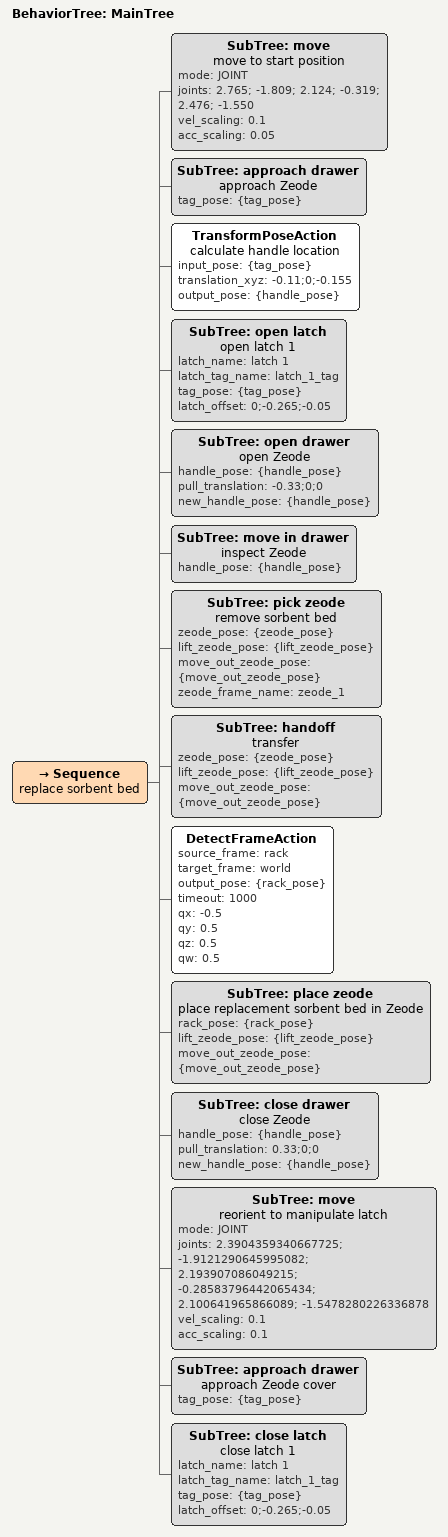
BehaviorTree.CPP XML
<root main_tree_to_execute="MainTree">
    <BehaviorTree ID="MainTree">
        <Sequence name="replace sorbent bed">

            <SubTree
                ID="move"
                name="move to start position"
                mode="JOINT"
                joints="2.765; -1.809;  2.124; -0.319; 2.476; -1.550"
                vel_scaling="0.1"
                acc_scaling="0.05"
            />

            <SubTree
                ID="approach drawer"
                name="approach Zeode"
                tag_pose="{tag_pose}"
            />

            <TransformPoseAction
                name="calculate handle location"
                input_pose="{tag_pose}"
                translation_xyz="-0.11;0;-0.155"
                output_pose="{handle_pose}"
            />

            <SubTree
                ID="open latch"
                name="open latch 1"
                latch_name="latch 1"
                latch_tag_name="latch_1_tag"
                tag_pose="{tag_pose}"
                latch_offset="0;-0.265;-0.05"
            />

            <SubTree
                ID="open drawer"
                name="open Zeode"
                handle_pose="{handle_pose}"
                pull_translation="-0.33;0;0"
                new_handle_pose="{handle_pose}"
            />

            <SubTree
                ID="move in drawer"
                name="inspect Zeode"
                handle_pose="{handle_pose}"
            />

            <SubTree
                ID="pick zeode"
                name="remove sorbent bed"
                zeode_pose="{zeode_pose}"
                lift_zeode_pose="{lift_zeode_pose}"
                move_out_zeode_pose="{move_out_zeode_pose}"
                zeode_frame_name="zeode_1"
            />

            <SubTree
                ID="handoff"
                name="transfer"
                zeode_pose="{zeode_pose}"
                lift_zeode_pose="{lift_zeode_pose}"
                move_out_zeode_pose="{move_out_zeode_pose}"
            />
            <DetectFrameAction
                source_frame="rack"
                target_frame="world"
                output_pose="{rack_pose}"
                timeout="1000"
                qx="-0.5"
                qy="0.5"
                qz="0.5"
                qw="0.5"
            />

            <SubTree
                ID="place zeode"
                name="place replacement sorbent bed in Zeode"
                rack_pose="{rack_pose}"
                lift_zeode_pose="{lift_zeode_pose}"
                move_out_zeode_pose="{move_out_zeode_pose}"
            />

            <SubTree
                ID="close drawer"
                name="close Zeode"
                handle_pose="{handle_pose}"
                pull_translation="0.33;0;0"
                new_handle_pose="{handle_pose}"
            />

            <SubTree
                ID="move"
                name="reorient to manipulate latch"
                mode="JOINT"
                joints="2.3904359340667725; -1.9121290645995082;  2.193907086049215; -0.28583796442065434; 2.100641965866089; -1.5478280226336878"
                vel_scaling="0.1"
                acc_scaling="0.1"
            />

            <SubTree
                ID="approach drawer"
                name="approach Zeode cover"
                tag_pose="{tag_pose}"
            />

            <SubTree
                ID="close latch"
                name="close latch 1"
                latch_name="latch 1"
                latch_tag_name="latch_1_tag"
                tag_pose="{tag_pose}"
                latch_offset="0;-0.265;-0.05"
            />

        </Sequence>
    </BehaviorTree>
</root>
